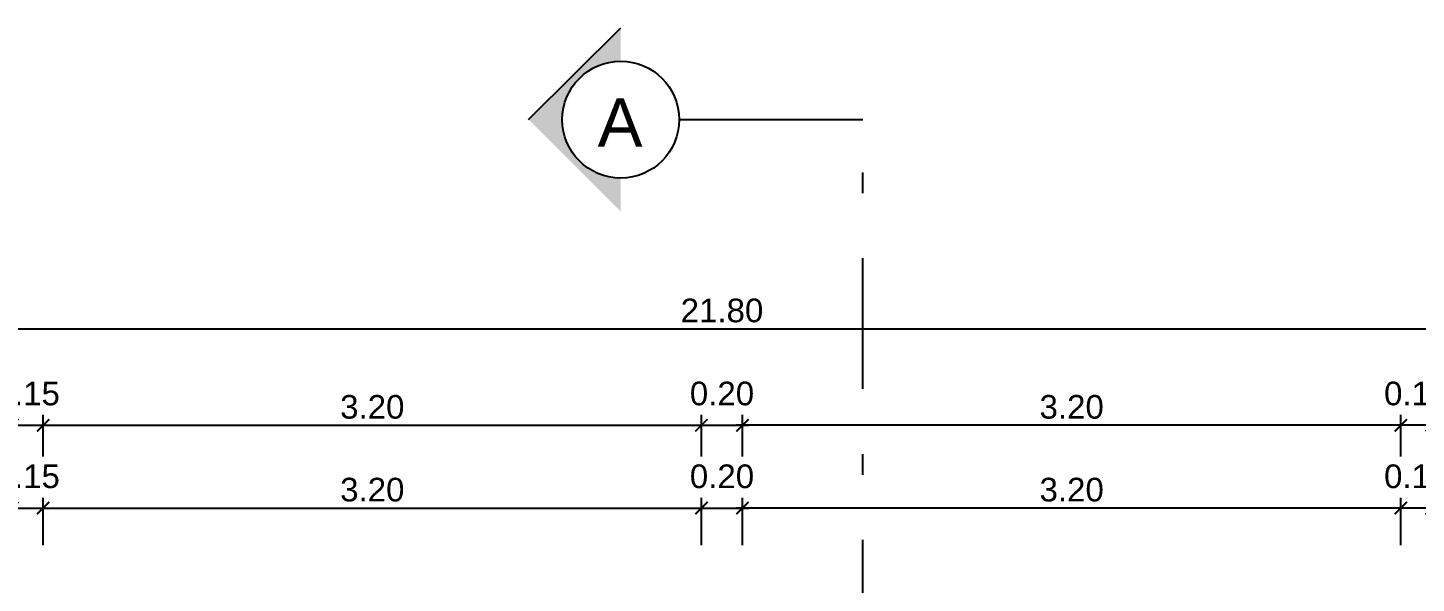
# Model space of a CAD drawing. Header units: feet. Extents: x -417 to 46, y -646 to -218.
# Drawn here: x -100.67 to -93.92, y -505.92 to -503.22 of the extents above; entities that cross this region are included whole.
import ezdxf

# ---------------------------------------------------------------- set-up
doc = ezdxf.new("R2010")
doc.units = ezdxf.units.FT
doc.header["$MEASUREMENT"] = 0
doc.linetypes.add('DASHDOT', pattern=[25.4, 12.7, -6.35, 0, -6.35])
for name, color, linetype in [('DIM', 10, 'Continuous'), ('GRDUTIY', 5, 'Continuous'), ('TEXXT', 8, 'Continuous')]:
    doc.layers.add(name, color=color, linetype=linetype)
doc.layers.add('DIM-COTAS', color=1, linetype='Continuous', lineweight=5)
doc.styles.add('DAMIAN', font='arial.ttf', dxfattribs={"height": 0.12})
doc.styles.get("Standard").update_dxf_attribs({"font": 'arial.ttf', "height": 0.115})
doc.dimstyles.new('KEILY', dxfattribs={"dimtxt": 0.115, "dimasz": 0.06, "dimexe": 0.05, "dimexo": 0.2, "dimgap": 0.03, "dimtad": 1, "dimzin": 1, "dimdsep": 46, "dimtxsty": 'Standard', "dimblk": 'ARCHTICK', "dimcen": 2.5, "dimdle": 0.03, "dimclrd": 256, "dimclre": 256, "dimclrt": 7, "dimadec": 0, "dimazin": 0, "dimtfac": 1, "dimtmove": 2, "dimatfit": 3, "dimfxl": 0.2, "dimfxlon": 1, "dimtolj": 1, "dimtzin": 1, "dimarcsym": 0})

# ---------------------------------------------------------------- blocks, each defined once
blk = doc.blocks.new('_ArchTick')
at = {"layer": 'DIM-COTAS', "color": 0, "const_width": 0.15}
blk.add_lwpolyline([(-0.5, -0.5), (0.5, 0.5)], dxfattribs=at)
blk = doc.blocks.new('*D2131')
at = {"layer": 'Defpoints', "color": 0, "transparency": 16777216}
for p in [(-100.5954, -505.5546), (-100.5954, -505.935), (-100.7454, -506.135)]:
    blk.add_point(p, dxfattribs=at)
at = {"layer": 'DIM', "lineweight": -2, "transparency": 16777216}
for p, q in [((-100.7454, -505.7546), (-100.7454, -505.5046)), ((-100.5954, -505.735), (-100.5954, -505.5046)), ((-100.7754, -505.5546), (-100.5654, -505.5546))]:
    blk.add_line(p, q, dxfattribs=at)
at = {"layer": 'DIM', "lineweight": -2, "transparency": 16777216, "xscale": 0.06, "yscale": 0.06, "zscale": 0.06, "rotation": 180}
blk.add_blockref('_ArchTick', (-100.7454, -505.5546), dxfattribs=at)
at = {"layer": 'DIM', "lineweight": -2, "transparency": 16777216, "xscale": 0.06, "yscale": 0.06, "zscale": 0.06}
blk.add_blockref('_ArchTick', (-100.5954, -505.5546), dxfattribs=at)
at = {"layer": 'DIM', "color": 7, "transparency": 16777216, "insert": (-100.6704, -505.4009), "char_height": 0.115, "attachment_point": 5}
blk.add_mtext('\\A1;0.15', dxfattribs=at)
blk = doc.blocks.new('*D2132')
at = {"layer": 'Defpoints', "color": 0, "transparency": 16777216}
for p in [(-97.3954, -505.5546), (-100.5954, -505.935), (-97.3954, -505.935)]:
    blk.add_point(p, dxfattribs=at)
at = {"layer": 'DIM', "lineweight": -2, "transparency": 16777216}
for p, q in [((-100.5954, -505.735), (-100.5954, -505.5046)), ((-97.3954, -505.735), (-97.3954, -505.5046)), ((-100.6254, -505.5546), (-97.3654, -505.5546))]:
    blk.add_line(p, q, dxfattribs=at)
at = {"layer": 'DIM', "lineweight": -2, "transparency": 16777216, "xscale": 0.06, "yscale": 0.06, "zscale": 0.06, "rotation": 180}
blk.add_blockref('_ArchTick', (-100.5954, -505.5546), dxfattribs=at)
at = {"layer": 'DIM', "lineweight": -2, "transparency": 16777216, "xscale": 0.06, "yscale": 0.06, "zscale": 0.06}
blk.add_blockref('_ArchTick', (-97.3954, -505.5546), dxfattribs=at)
at = {"layer": 'DIM', "color": 7, "transparency": 16777216, "insert": (-98.9954, -505.4658), "char_height": 0.115, "attachment_point": 5}
blk.add_mtext('\\A1;3.20', dxfattribs=at)
blk = doc.blocks.new('*D2133')
at = {"layer": 'Defpoints', "color": 0, "transparency": 16777216}
for p in [(-97.1954, -505.5546), (-97.3954, -505.935), (-97.1954, -505.935)]:
    blk.add_point(p, dxfattribs=at)
at = {"layer": 'DIM', "lineweight": -2, "transparency": 16777216}
for p, q in [((-97.3954, -505.735), (-97.3954, -505.5046)), ((-97.1954, -505.735), (-97.1954, -505.5046)), ((-97.4254, -505.5546), (-97.1654, -505.5546))]:
    blk.add_line(p, q, dxfattribs=at)
at = {"layer": 'DIM', "lineweight": -2, "transparency": 16777216, "xscale": 0.06, "yscale": 0.06, "zscale": 0.06, "rotation": 180}
blk.add_blockref('_ArchTick', (-97.3954, -505.5546), dxfattribs=at)
at = {"layer": 'DIM', "lineweight": -2, "transparency": 16777216, "xscale": 0.06, "yscale": 0.06, "zscale": 0.06}
blk.add_blockref('_ArchTick', (-97.1954, -505.5546), dxfattribs=at)
at = {"layer": 'DIM', "color": 7, "transparency": 16777216, "insert": (-97.2954, -505.4009), "char_height": 0.115, "attachment_point": 5}
blk.add_mtext('\\A1;0.20', dxfattribs=at)
blk = doc.blocks.new('*D2138')
at = {"layer": 'Defpoints', "color": 0, "transparency": 16777216}
for p in [(-100.5954, -505.1519), (-100.7454, -505.5046), (-100.5954, -505.5046)]:
    blk.add_point(p, dxfattribs=at)
at = {"layer": 'DIM', "lineweight": -2, "transparency": 16777216}
for p, q in [((-100.7454, -505.3046), (-100.7454, -505.1019)), ((-100.5954, -505.3046), (-100.5954, -505.1019)), ((-100.7754, -505.1519), (-100.5654, -505.1519))]:
    blk.add_line(p, q, dxfattribs=at)
at = {"layer": 'DIM', "lineweight": -2, "transparency": 16777216, "xscale": 0.06, "yscale": 0.06, "zscale": 0.06, "rotation": 180}
blk.add_blockref('_ArchTick', (-100.7454, -505.1519), dxfattribs=at)
at = {"layer": 'DIM', "lineweight": -2, "transparency": 16777216, "xscale": 0.06, "yscale": 0.06, "zscale": 0.06}
blk.add_blockref('_ArchTick', (-100.5954, -505.1519), dxfattribs=at)
at = {"layer": 'DIM', "color": 7, "transparency": 16777216, "insert": (-100.6704, -504.9982), "char_height": 0.115, "attachment_point": 5}
blk.add_mtext('\\A1;0.15', dxfattribs=at)
blk = doc.blocks.new('*D2139')
at = {"layer": 'Defpoints', "color": 0, "transparency": 16777216}
for p in [(-97.3954, -505.1519), (-100.5954, -505.5046), (-97.3954, -505.5046)]:
    blk.add_point(p, dxfattribs=at)
at = {"layer": 'DIM', "lineweight": -2, "transparency": 16777216}
for p, q in [((-100.5954, -505.3046), (-100.5954, -505.1019)), ((-97.3954, -505.3046), (-97.3954, -505.1019)), ((-100.6254, -505.1519), (-97.3654, -505.1519))]:
    blk.add_line(p, q, dxfattribs=at)
at = {"layer": 'DIM', "lineweight": -2, "transparency": 16777216, "xscale": 0.06, "yscale": 0.06, "zscale": 0.06, "rotation": 180}
blk.add_blockref('_ArchTick', (-100.5954, -505.1519), dxfattribs=at)
at = {"layer": 'DIM', "lineweight": -2, "transparency": 16777216, "xscale": 0.06, "yscale": 0.06, "zscale": 0.06}
blk.add_blockref('_ArchTick', (-97.3954, -505.1519), dxfattribs=at)
at = {"layer": 'DIM', "color": 7, "transparency": 16777216, "insert": (-98.9954, -505.0632), "char_height": 0.115, "attachment_point": 5}
blk.add_mtext('\\A1;3.20', dxfattribs=at)
blk = doc.blocks.new('*D2140')
at = {"layer": 'Defpoints', "color": 0, "transparency": 16777216}
for p in [(-97.1954, -505.1519), (-97.3954, -505.5046), (-97.1954, -505.5046)]:
    blk.add_point(p, dxfattribs=at)
at = {"layer": 'DIM', "lineweight": -2, "transparency": 16777216}
for p, q in [((-97.3954, -505.3046), (-97.3954, -505.1019)), ((-97.1954, -505.3046), (-97.1954, -505.1019)), ((-97.4254, -505.1519), (-97.1654, -505.1519))]:
    blk.add_line(p, q, dxfattribs=at)
at = {"layer": 'DIM', "lineweight": -2, "transparency": 16777216, "xscale": 0.06, "yscale": 0.06, "zscale": 0.06, "rotation": 180}
blk.add_blockref('_ArchTick', (-97.3954, -505.1519), dxfattribs=at)
at = {"layer": 'DIM', "lineweight": -2, "transparency": 16777216, "xscale": 0.06, "yscale": 0.06, "zscale": 0.06}
blk.add_blockref('_ArchTick', (-97.1954, -505.1519), dxfattribs=at)
at = {"layer": 'DIM', "color": 7, "transparency": 16777216, "insert": (-97.2954, -504.9982), "char_height": 0.115, "attachment_point": 5}
blk.add_mtext('\\A1;0.20', dxfattribs=at)
blk = doc.blocks.new('*D2151')
at = {"layer": 'Defpoints', "color": 0, "transparency": 16777216}
for p in [(-93.9954, -505.5546), (-93.9954, -505.935), (-93.8454, -506.085)]:
    blk.add_point(p, dxfattribs=at)
at = {"layer": 'DIM', "lineweight": -2, "transparency": 16777216}
for p, q in [((-93.9954, -505.735), (-93.9954, -505.5046)), ((-93.8454, -505.7546), (-93.8454, -505.5046)), ((-93.8154, -505.5546), (-94.0254, -505.5546))]:
    blk.add_line(p, q, dxfattribs=at)
at = {"layer": 'DIM', "lineweight": -2, "transparency": 16777216, "xscale": 0.06, "yscale": 0.06, "zscale": 0.06, "rotation": 180}
blk.add_blockref('_ArchTick', (-93.9954, -505.5546), dxfattribs=at)
at = {"layer": 'DIM', "lineweight": -2, "transparency": 16777216, "xscale": 0.06, "yscale": 0.06, "zscale": 0.06}
blk.add_blockref('_ArchTick', (-93.8454, -505.5546), dxfattribs=at)
at = {"layer": 'DIM', "color": 7, "transparency": 16777216, "insert": (-93.9204, -505.4009), "char_height": 0.115, "attachment_point": 5}
blk.add_mtext('\\A1;0.15', dxfattribs=at)
blk = doc.blocks.new('*D2152')
at = {"layer": 'Defpoints', "color": 0, "transparency": 16777216}
for p in [(-97.1954, -505.5546), (-97.1954, -505.935), (-93.9954, -505.935)]:
    blk.add_point(p, dxfattribs=at)
at = {"layer": 'DIM', "lineweight": -2, "transparency": 16777216}
for p, q in [((-97.1954, -505.735), (-97.1954, -505.5046)), ((-93.9954, -505.735), (-93.9954, -505.5046)), ((-93.9654, -505.5546), (-97.2254, -505.5546))]:
    blk.add_line(p, q, dxfattribs=at)
at = {"layer": 'DIM', "lineweight": -2, "transparency": 16777216, "xscale": 0.06, "yscale": 0.06, "zscale": 0.06, "rotation": 180}
blk.add_blockref('_ArchTick', (-97.1954, -505.5546), dxfattribs=at)
at = {"layer": 'DIM', "lineweight": -2, "transparency": 16777216, "xscale": 0.06, "yscale": 0.06, "zscale": 0.06}
blk.add_blockref('_ArchTick', (-93.9954, -505.5546), dxfattribs=at)
at = {"layer": 'DIM', "color": 7, "transparency": 16777216, "insert": (-95.5954, -505.4658), "char_height": 0.115, "attachment_point": 5}
blk.add_mtext('\\A1;3.20', dxfattribs=at)
blk = doc.blocks.new('*D2145')
at = {"layer": 'Defpoints', "color": 0, "transparency": 16777216}
for p in [(-93.9954, -505.1519), (-93.9954, -505.5046), (-93.8454, -505.5046)]:
    blk.add_point(p, dxfattribs=at)
at = {"layer": 'DIM', "lineweight": -2, "transparency": 16777216}
for p, q in [((-93.9954, -505.3046), (-93.9954, -505.1019)), ((-93.8454, -505.3046), (-93.8454, -505.1019)), ((-93.8154, -505.1519), (-94.0254, -505.1519))]:
    blk.add_line(p, q, dxfattribs=at)
at = {"layer": 'DIM', "lineweight": -2, "transparency": 16777216, "xscale": 0.06, "yscale": 0.06, "zscale": 0.06, "rotation": 180}
blk.add_blockref('_ArchTick', (-93.9954, -505.1519), dxfattribs=at)
at = {"layer": 'DIM', "lineweight": -2, "transparency": 16777216, "xscale": 0.06, "yscale": 0.06, "zscale": 0.06}
blk.add_blockref('_ArchTick', (-93.8454, -505.1519), dxfattribs=at)
at = {"layer": 'DIM', "color": 7, "transparency": 16777216, "insert": (-93.9204, -504.9982), "char_height": 0.115, "attachment_point": 5}
blk.add_mtext('\\A1;0.15', dxfattribs=at)
blk = doc.blocks.new('*D2146')
at = {"layer": 'Defpoints', "color": 0, "transparency": 16777216}
for p in [(-97.1954, -505.1519), (-97.1954, -505.5046), (-93.9954, -505.5046)]:
    blk.add_point(p, dxfattribs=at)
at = {"layer": 'DIM', "lineweight": -2, "transparency": 16777216}
for p, q in [((-97.1954, -505.3046), (-97.1954, -505.1019)), ((-93.9954, -505.3046), (-93.9954, -505.1019)), ((-93.9654, -505.1519), (-97.2254, -505.1519))]:
    blk.add_line(p, q, dxfattribs=at)
at = {"layer": 'DIM', "lineweight": -2, "transparency": 16777216, "xscale": 0.06, "yscale": 0.06, "zscale": 0.06, "rotation": 180}
blk.add_blockref('_ArchTick', (-97.1954, -505.1519), dxfattribs=at)
at = {"layer": 'DIM', "lineweight": -2, "transparency": 16777216, "xscale": 0.06, "yscale": 0.06, "zscale": 0.06}
blk.add_blockref('_ArchTick', (-93.9954, -505.1519), dxfattribs=at)
at = {"layer": 'DIM', "color": 7, "transparency": 16777216, "insert": (-95.5954, -505.0632), "char_height": 0.115, "attachment_point": 5}
blk.add_mtext('\\A1;3.20', dxfattribs=at)
blk = doc.blocks.new('*D2157')
at = {"layer": 'Defpoints', "color": 0, "transparency": 16777216}
for p in [(-86.3954, -504.6829), (-108.1954, -505.1519), (-86.3954, -505.1519)]:
    blk.add_point(p, dxfattribs=at)
at = {"layer": 'DIM', "lineweight": -2, "transparency": 16777216}
for p, q in [((-108.2254, -504.6829), (-86.3654, -504.6829)), ((-108.1954, -504.8829), (-108.1954, -504.6329)), ((-86.3954, -504.8829), (-86.3954, -504.6329))]:
    blk.add_line(p, q, dxfattribs=at)
at = {"layer": 'DIM', "lineweight": -2, "transparency": 16777216, "xscale": 0.06, "yscale": 0.06, "zscale": 0.06, "rotation": 180}
blk.add_blockref('_ArchTick', (-108.1954, -504.6829), dxfattribs=at)
at = {"layer": 'DIM', "lineweight": -2, "transparency": 16777216, "xscale": 0.06, "yscale": 0.06, "zscale": 0.06}
blk.add_blockref('_ArchTick', (-86.3954, -504.6829), dxfattribs=at)
at = {"layer": 'DIM', "color": 7, "transparency": 16777216, "insert": (-97.2954, -504.5942), "char_height": 0.115, "attachment_point": 5}
blk.add_mtext('\\A1;21.80', dxfattribs=at)

msp = doc.modelspace()

# ---------------------------------------------------------------- hatches: boundary and pattern name
at = {"layer": 'GRDUTIY'}
h = msp.add_hatch(color=256, dxfattribs=at)
edge = h.paths.add_edge_path()
edge.add_line((-97.7877, -503.9491), (-97.7877, -504.1121))
edge.add_line((-97.7877, -504.1121), (-98.2353, -503.6652))
edge.add_line((-98.2353, -503.6652), (-97.7877, -503.2183))
edge.add_line((-97.7877, -503.2183), (-97.7877, -503.3812))
edge.add_ellipse((-97.7877, -503.6652), major_axis=(-0.2008, 0.2008), ratio=1, start_angle=-45, end_angle=135)

# ---------------------------------------------------------------- linework, layer by layer
msp.add_line((-98.2353, -503.6652), (-97.7877, -503.2183), dxfattribs=at)
at = {"layer": 'GRDUTIY', "color": 8, "linetype": 'DASHDOT'}
msp.add_line((-97.5037, -503.6652), (-96.6106, -503.6652), dxfattribs=at)
at = {"layer": 'GRDUTIY', "color": 8, "linetype": 'DASHDOT', "ltscale": 0.05}
msp.add_line((-96.6106, -520.0448), (-96.6106, -503.6652), dxfattribs=at)
at = {"layer": 'GRDUTIY', "color": 3}
msp.add_circle((-97.7877, -503.6652), 0.284, dxfattribs=at)

# ---------------------------------------------------------------- texts
at = {"layer": 'TEXXT', "insert": (-97.6819, -503.5624), "char_height": 0.234, "width": 3.63, "attachment_point": 3, "style": 'DAMIAN'}
msp.add_mtext('A', dxfattribs=at)

# ---------------------------------------------------------------- dimensions: what is measured, and where the dimension line sits
at = {"layer": 'DIM'}
for base, p1, p2, picture, middle in [((-86.3954, -504.6829), (-108.1954, -505.1519), (-86.3954, -505.1519), '*D2157', (-97.2954, -504.5942)), ((-100.5954, -505.1519), (-100.7454, -505.5046), (-100.5954, -505.5046), '*D2138', (-100.6704, -504.9982)), ((-97.1954, -505.1519), (-97.3954, -505.5046), (-97.1954, -505.5046), '*D2140', (-97.2954, -504.9982)), ((-97.3954, -505.1519), (-100.5954, -505.5046), (-97.3954, -505.5046), '*D2139', (-98.9954, -505.0632)), ((-100.5954, -505.5546), (-100.7454, -506.135), (-100.5954, -505.935), '*D2131', (-100.6704, -505.4009)), ((-97.1954, -505.5546), (-97.3954, -505.935), (-97.1954, -505.935), '*D2133', (-97.2954, -505.4009)), ((-97.3954, -505.5546), (-100.5954, -505.935), (-97.3954, -505.935), '*D2132', (-98.9954, -505.4658))]:
    dim = msp.add_linear_dim(base=base, p1=p1, p2=p2, dimstyle='KEILY', dxfattribs=at)
    dim.commit()
    dim.dimension.update_dxf_attribs({"geometry": picture, "text_midpoint": middle})
for base, p1, p2, picture, middle in [((-93.9954, -505.1519), (-93.8454, -505.5046), (-93.9954, -505.5046), '*D2145', (-93.9204, -504.9982)), ((-97.1954, -505.1519), (-93.9954, -505.5046), (-97.1954, -505.5046), '*D2146', (-95.5954, -505.0632)), ((-93.9954, -505.5546), (-93.8454, -506.085), (-93.9954, -505.935), '*D2151', (-93.9204, -505.4009)), ((-97.1954, -505.5546), (-93.9954, -505.935), (-97.1954, -505.935), '*D2152', (-95.5954, -505.4658))]:
    dim = msp.add_linear_dim(base=base, p1=p1, p2=p2, angle=180, dimstyle='KEILY', dxfattribs=at)
    dim.commit()
    dim.dimension.update_dxf_attribs({"geometry": picture, "text_midpoint": middle})

doc.saveas('drawing.dxf')
